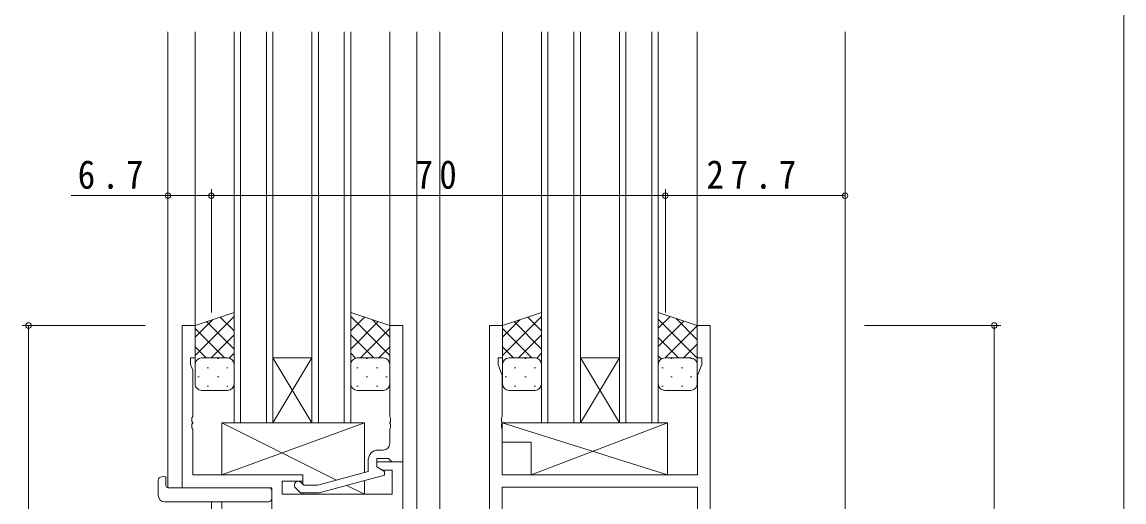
# Model space of a CAD drawing. Units: millimetres, scale not verified. Extents: x -594 to 539, y -420 to 386.
# Drawn here: x -329 to -159.1, y -9.5 to 64.5 of the extents above; entities that cross this region are included whole.
import ezdxf

# ---------------------------------------------------------------- set-up
doc = ezdxf.new("R2010")
doc.units = ezdxf.units.MM
doc.header["$LTSCALE"] = 2
for name, color, linetype, lineweight in [('0-3_YKK_11', 7, 'Continuous', 9), ('0-4_YKK_12', 2, 'Continuous', 9), ('0-5_YKK_13', 4, 'Continuous', 9), ('0-7_YKK_D', 6, 'Continuous', 9)]:
    doc.layers.add(name, color=color, linetype=linetype, lineweight=lineweight)
doc.styles.add('ＭＳ ゴシック', font='')
doc.styles.get('ＭＳ ゴシック').set_extended_font_data('MS Gothic')

msp = doc.modelspace()

# ---------------------------------------------------------------- linework, layer by layer
at = {"layer": '0-3_YKK_11'}
for p, q in [((-304.343, 17.724), (-304.343, -7.276)), ((-302.343, 17.724), (-304.343, 17.724)), ((-304.343, 17.724), (-304.343, -7.276)), ((-302.343, 17.724), (-304.343, 17.724)), ((-302.343, 12.724), (-302.343, 17.724)), ((-302.343, 12.724), (-302.343, 17.724)), ((-272.343, 17.724), (-272.343, 3.682)), ((-270.343, 17.724), (-272.343, 17.724)), ((-270.343, -3.276), (-270.343, 17.724)), ((-256.943, 17.724), (-254.943, 17.724)), ((-256.943, -73.276), (-256.943, 17.724)), ((-256.943, 17.724), (-254.943, 17.724)), ((-256.943, -73.276), (-256.943, 17.724)), ((-254.943, 17.724), (-254.943, 12.724)), ((-254.943, 17.724), (-254.943, 12.724)), ((-224.943, 17.724), (-222.943, 17.724)), ((-224.943, 12.724), (-224.943, 17.724)), ((-224.943, 17.724), (-222.943, 17.724)), ((-224.943, 12.724), (-224.943, 17.724)), ((-222.943, 17.724), (-222.943, -24.276)), ((-222.943, 17.724), (-222.943, -24.276)), ((-303.043, 12.724), (-302.343, 12.724)), ((-303.043, 11.719), (-303.043, 12.724)), ((-303.043, 12.724), (-302.343, 12.724)), ((-303.043, 11.719), (-303.043, 12.724)), ((-255.643, 12.724), (-255.643, 11.724)), ((-254.943, 12.724), (-255.643, 12.724)), ((-255.643, 12.724), (-255.643, 11.724)), ((-254.943, 12.724), (-255.643, 12.724)), ((-224.243, 12.724), (-224.943, 12.724)), ((-224.243, 12.724), (-224.943, 12.724)), ((-224.243, 11.724), (-224.243, 12.724)), ((-224.243, 11.724), (-224.243, 12.724)), ((-302.713, 10.813), (-303.043, 11.719)), ((-302.713, 10.813), (-303.043, 11.719)), ((-302.713, 3.682), (-302.713, 10.813)), ((-302.713, 3.682), (-302.713, 10.813)), ((-255.643, 11.724), (-255.013, 9.993)), ((-255.643, 11.724), (-255.013, 9.993)), ((-224.873, 9.993), (-224.243, 11.724)), ((-224.873, 9.993), (-224.243, 11.724)), ((-255.013, 9.993), (-255.013, 3.682)), ((-255.013, 9.993), (-255.013, 3.682)), ((-224.873, -5.276), (-224.873, 9.993)), ((-224.873, -5.276), (-224.873, 9.993)), ((-302.833, 3.499), (-302.713, 3.682)), ((-302.833, 3.499), (-302.713, 3.682)), ((-302.833, 2.949), (-302.833, 3.499)), ((-302.833, 2.949), (-302.833, 3.499)), ((-272.343, 3.682), (-272.223, 3.499)), ((-272.223, 3.499), (-272.223, 2.949)), ((-255.013, 3.682), (-255.133, 3.499)), ((-255.013, 3.682), (-255.133, 3.499)), ((-255.133, 3.499), (-255.133, 2.949)), ((-255.133, 3.499), (-255.133, 2.949)), ((-302.713, 2.766), (-302.833, 2.949)), ((-302.713, 2.766), (-302.833, 2.949)), ((-302.833, 2.499), (-302.713, 2.682)), ((-302.833, 2.499), (-302.713, 2.682)), ((-302.833, 1.949), (-302.833, 2.499)), ((-302.833, 1.949), (-302.833, 2.499)), ((-302.713, 1.766), (-302.833, 1.949)), ((-302.713, 1.766), (-302.833, 1.949)), ((-302.713, 2.682), (-302.713, 2.766)), ((-302.713, 2.682), (-302.713, 2.766)), ((-302.713, -5.276), (-302.713, 1.766)), ((-302.713, -5.276), (-302.713, 1.766)), ((-272.223, 2.949), (-272.343, 2.766)), ((-272.343, 2.766), (-272.343, 2.682)), ((-272.343, 2.682), (-272.223, 2.499)), ((-272.223, 1.949), (-272.343, 1.766)), ((-272.343, 1.766), (-272.343, -0.476)), ((-272.223, 2.499), (-272.223, 1.949)), ((-255.133, 2.949), (-255.013, 2.766)), ((-255.133, 2.949), (-255.013, 2.766)), ((-255.013, 2.682), (-255.133, 2.499)), ((-255.013, 2.682), (-255.133, 2.499)), ((-255.133, 2.499), (-255.133, 1.949)), ((-255.133, 2.499), (-255.133, 1.949)), ((-255.133, 1.949), (-255.013, 1.766)), ((-255.133, 1.949), (-255.013, 1.766)), ((-255.013, 2.766), (-255.013, 2.682)), ((-255.013, 2.766), (-255.013, 2.682)), ((-255.013, 1.766), (-255.013, -5.276)), ((-255.013, 1.766), (-255.013, -5.276)), ((-273.343, -1.476), (-274.143, -1.476)), ((-275.643, -2.976), (-275.643, -4.796)), ((-274.343, -2.776), (-272.543, -2.776)), ((-274.343, -4.076), (-274.343, -2.776)), ((-274.343, -3.276), (-274.343, -4.076)), ((-270.343, -3.276), (-274.343, -3.276)), ((-274.343, -3.276), (-274.343, -4.076)), ((-270.343, -3.276), (-274.343, -3.276)), ((-272.543, -2.776), (-272.343, -2.976)), ((-272.343, -2.976), (-272.043, -3.276)), ((-272.043, -3.276), (-270.343, -3.276)), ((-270.343, -73.276), (-270.343, -3.276)), ((-270.343, -73.276), (-270.343, -3.276)), ((-275.643, -4.796), (-283.404, -6.876)), ((-274.343, -4.076), (-273.477, -4.576)), ((-274.343, -4.076), (-273.477, -4.576)), ((-273.143, -4.769), (-274.343, -4.076)), ((-273.477, -4.576), (-271.973, -4.576)), ((-273.477, -4.576), (-271.973, -4.576)), ((-273.143, -5.369), (-273.143, -4.769)), ((-271.973, -4.576), (-271.973, -8.276)), ((-271.973, -4.576), (-271.973, -8.276)), ((-285.743, -5.276), (-302.713, -5.276)), ((-285.743, -5.276), (-302.713, -5.276)), ((-288.913, -6.276), (-285.743, -6.276)), ((-288.913, -8.276), (-288.913, -6.276)), ((-288.913, -6.276), (-285.743, -6.276)), ((-288.913, -8.276), (-288.913, -6.276)), ((-285.594, -6.876), (-286.019, -6.452)), ((-285.743, -6.276), (-285.743, -5.276)), ((-285.743, -6.276), (-285.743, -5.276)), ((-283.246, -8.076), (-273.143, -5.369)), ((-255.013, -5.276), (-224.873, -5.276)), ((-255.013, -5.276), (-224.873, -5.276)), ((-304.343, -7.276), (-290.543, -7.276)), ((-304.343, -7.276), (-290.543, -7.276)), ((-290.543, -7.276), (-290.543, -78.276)), ((-290.543, -7.276), (-290.543, -78.276)), ((-271.973, -8.276), (-288.913, -8.276)), ((-271.973, -8.276), (-288.913, -8.276)), ((-286.867, -7.3), (-286.092, -8.076)), ((-286.092, -8.076), (-283.246, -8.076)), ((-283.404, -6.876), (-285.594, -6.876)), ((-255.013, -7.206), (-255.013, -25.776)), ((-224.873, -7.206), (-255.013, -7.206)), ((-224.873, -7.206), (-255.013, -7.206)), ((-255.013, -7.206), (-255.013, -25.776)), ((-224.873, -7.206), (-255.013, -7.206)), ((-224.873, -7.206), (-255.013, -7.206)), ((-224.873, -22.346), (-224.873, -7.206)), ((-224.873, -22.346), (-224.873, -7.206))]:
    msp.add_line(p, q, dxfattribs=at)
for centre, radius, start, end in [((-274.143, -2.976), 1.5, 90, 179.99998), ((-273.343, -0.476), 1, 270, 359.99998), ((-286.443, -6.876), 0.6, 44.99998, 225)]:
    msp.add_arc(centre, radius, start, end, dxfattribs=at)
at = {"layer": '0-4_YKK_12'}
for p, q in [((-306.543, 62.974), (-306.543, -7.276)), ((-302.343, 62.974), (-302.343, 17.228)), ((-296.343, 2.724), (-296.343, 62.974)), ((-295.343, 62.974), (-295.343, 2.724)), ((-291.343, 2.724), (-291.343, 62.974)), ((-290.343, 62.974), (-290.343, 2.724)), ((-284.343, 2.724), (-284.343, 62.974)), ((-283.343, 62.974), (-283.343, 2.724)), ((-279.343, 2.724), (-279.343, 62.974)), ((-278.343, 62.974), (-278.343, 2.724)), ((-272.343, 62.974), (-272.343, 17.239)), ((-268.143, 62.974), (-268.143, -73.276)), ((-264.642, 62.974), (-264.642, -73.276)), ((-254.943, 62.974), (-254.943, 17.224)), ((-248.943, 2.723), (-248.943, 62.974)), ((-247.943, 62.974), (-247.943, 2.723)), ((-243.943, 2.723), (-243.943, 62.974)), ((-242.943, 62.974), (-242.943, 2.723)), ((-236.943, 2.723), (-236.943, 62.974)), ((-235.943, 62.974), (-235.943, 2.723)), ((-231.943, 2.723), (-231.943, 62.974)), ((-230.943, 62.974), (-230.943, 2.723)), ((-224.943, 62.974), (-224.943, 17.224)), ((-202.143, 62.974), (-202.143, -24.276)), ((-284.343, 2.724), (-290.343, 12.724)), ((-290.343, 2.724), (-284.343, 12.724)), ((-290.343, 12.724), (-284.343, 12.724)), ((-236.943, 2.723), (-242.943, 12.723)), ((-242.943, 2.723), (-236.943, 12.723)), ((-242.943, 12.723), (-236.943, 12.723)), ((-290.343, 2.724), (-296.343, 2.724)), ((-290.343, 2.724), (-284.343, 2.724)), ((-278.343, 2.724), (-284.343, 2.724)), ((-242.943, 2.723), (-248.943, 2.723)), ((-242.943, 2.723), (-236.943, 2.723)), ((-230.943, 2.723), (-236.943, 2.723)), ((-304.043, -7.276), (-306.543, -7.276)), ((-299.843, -9.464), (-299.843, -78.276)), ((-298.213, -9.464), (-298.213, -78.276))]:
    msp.add_line(p, q, dxfattribs=at)
at = {"layer": '0-5_YKK_13'}
for p, q in [((-296.343, 19.724), (-302.343, 17.724)), ((-302.343, 13.092), (-296.343, 19.092)), ((-296.343, 16.901), (-298.46, 19.018)), ((-296.343, 11.724), (-296.343, 19.724)), ((-278.343, 19.724), (-272.343, 17.724)), ((-278.343, 11.724), (-278.343, 19.724)), ((-272.343, 13.092), (-278.343, 19.092)), ((-278.343, 16.901), (-276.226, 19.018)), ((-248.943, 19.724), (-254.943, 17.724)), ((-254.943, 13.092), (-248.943, 19.092)), ((-248.943, 16.901), (-251.06, 19.018)), ((-248.943, 11.724), (-248.943, 19.724)), ((-230.943, 19.724), (-224.943, 17.724)), ((-230.943, 11.724), (-230.943, 19.724)), ((-230.943, 17.301), (-229.126, 19.118)), ((-224.943, 12.692), (-230.943, 18.692)), ((-224.943, 15.521), (-228.248, 18.826)), ((-302.343, 15.921), (-299.638, 18.626)), ((-302.343, 17.724), (-302.343, 11.724)), ((-297.823, 12.724), (-302.343, 17.244)), ((-296.343, 14.073), (-300.581, 18.311)), ((-278.343, 14.073), (-274.104, 18.311)), ((-276.863, 12.724), (-272.343, 17.244)), ((-272.343, 15.921), (-275.048, 18.626)), ((-272.343, 17.724), (-272.343, 11.724)), ((-254.943, 15.921), (-252.238, 18.626)), ((-254.943, 17.724), (-254.943, 11.724)), ((-250.423, 12.724), (-254.943, 17.244)), ((-248.943, 14.073), (-253.181, 18.311)), ((-230.943, 14.472), (-227.004, 18.411)), ((-229.863, 12.724), (-224.943, 17.644)), ((-224.943, 17.724), (-224.943, 11.724)), ((-299.883, 12.724), (-296.343, 16.264)), ((-274.803, 12.724), (-278.343, 16.264)), ((-252.483, 12.724), (-248.943, 16.264)), ((-227.803, 12.724), (-230.943, 15.864)), ((-300.651, 12.724), (-302.343, 14.416)), ((-274.034, 12.724), (-272.343, 14.416)), ((-253.251, 12.724), (-254.943, 14.416)), ((-227.034, 12.724), (-224.943, 14.816)), ((-301.757, 12.634), (-301.723, 12.634)), ((-301.343, 12.724), (-297.343, 12.724)), ((-301.343, 12.724), (-297.343, 12.724)), ((-298.893, 12.634), (-298.693, 12.634)), ((-297.087, 12.691), (-296.343, 13.435)), ((-277.598, 12.691), (-278.343, 13.435)), ((-273.343, 12.724), (-277.343, 12.724)), ((-273.343, 12.724), (-277.343, 12.724)), ((-275.793, 12.634), (-275.993, 12.634)), ((-272.928, 12.634), (-272.963, 12.634)), ((-254.357, 12.634), (-254.323, 12.634)), ((-253.943, 12.724), (-249.943, 12.724)), ((-253.943, 12.724), (-249.943, 12.724)), ((-251.493, 12.634), (-251.293, 12.634)), ((-249.687, 12.691), (-248.943, 13.435)), ((-230.477, 12.569), (-230.943, 13.035)), ((-225.943, 12.724), (-229.943, 12.724)), ((-225.943, 12.724), (-229.943, 12.724)), ((-228.793, 12.634), (-228.993, 12.634)), ((-225.763, 12.634), (-225.963, 12.634)), ((-224.971, 11.959), (-224.943, 11.987)), ((-302.343, 8.724), (-302.343, 11.724)), ((-300.508, 11.219), (-300.308, 11.219)), ((-297.478, 11.219), (-297.278, 11.219)), ((-296.343, 11.724), (-296.343, 8.724)), ((-278.343, 11.724), (-278.343, 8.724)), ((-277.208, 11.219), (-277.408, 11.219)), ((-274.178, 11.219), (-274.378, 11.219)), ((-272.343, 8.724), (-272.343, 11.724)), ((-254.943, 8.724), (-254.943, 11.724)), ((-253.108, 11.219), (-252.908, 11.219)), ((-250.078, 11.219), (-249.878, 11.219)), ((-248.943, 11.724), (-248.943, 8.724)), ((-230.943, 11.724), (-230.943, 8.724)), ((-230.208, 11.219), (-230.408, 11.219)), ((-227.178, 11.219), (-227.378, 11.219)), ((-224.943, 8.724), (-224.943, 11.724)), ((-301.923, 9.804), (-301.723, 9.804)), ((-298.893, 9.804), (-298.693, 9.804)), ((-275.793, 9.804), (-275.993, 9.804)), ((-272.763, 9.804), (-272.963, 9.804)), ((-254.523, 9.804), (-254.323, 9.804)), ((-251.493, 9.804), (-251.293, 9.804)), ((-228.793, 9.804), (-228.993, 9.804)), ((-225.763, 9.804), (-225.963, 9.804)), ((-297.343, 7.724), (-301.343, 7.724)), ((-300.508, 8.389), (-300.308, 8.389)), ((-297.478, 8.389), (-297.278, 8.389)), ((-277.208, 8.389), (-277.408, 8.389)), ((-277.343, 7.724), (-273.343, 7.724)), ((-274.178, 8.389), (-274.378, 8.389)), ((-249.943, 7.724), (-253.943, 7.724)), ((-253.108, 8.389), (-252.908, 8.389)), ((-250.078, 8.389), (-249.878, 8.389)), ((-230.208, 8.389), (-230.408, 8.389)), ((-229.943, 7.724), (-225.943, 7.724)), ((-227.178, 8.389), (-227.378, 8.389)), ((-298.243, 2.724), (-276.243, 2.724)), ((-298.243, -5.276), (-298.243, 2.724)), ((-280.565, -6.115), (-298.243, 2.724)), ((-298.243, -5.276), (-276.243, 2.724)), ((-276.243, 2.724), (-276.243, -4.957)), ((-229.517, 2.723), (-255.013, 2.723)), ((-250.517, -5.276), (-229.517, 2.723)), ((-229.517, 2.723), (-229.517, -5.276)), ((-250.517, -0.277), (-255.013, -0.277)), ((-250.517, -0.277), (-250.517, -5.276)), ((-308.031, -8.464), (-308.031, -6.089)), ((-307.031, -5.584), (-306.843, -5.584)), ((-306.843, -5.584), (-306.843, -6.084)), ((-306.843, -6.976), (-306.843, -6.084)), ((-285.743, -5.276), (-298.243, -5.276)), ((-285.743, -6.728), (-285.743, -5.276)), ((-276.243, -6.2), (-276.243, -8.276)), ((-229.517, -5.276), (-250.517, -5.276)), ((-306.543, -7.276), (-291.043, -7.276)), ((-290.543, -7.776), (-290.543, -8.464)), ((-290.543, -8.464), (-290.543, -8.964)), ((-285.743, -8.276), (-285.743, -8.076)), ((-276.243, -8.276), (-285.743, -8.276)), ((-276.243, -8.276), (-278.947, -6.924)), ((-307.031, -9.464), (-291.043, -9.464))]:
    msp.add_line(p, q, dxfattribs=at)
msp.add_lwpolyline([(-229.517, -5.276), (-255.013, 2.723), (-255.013, -0.277)], dxfattribs=at)
for centre, radius, start, end in [((-301.343, 11.724), 1, 89.99989, 179.99989), ((-301.343, 11.724), 1, 89.99989, 179.99989), ((-297.343, 11.724), 1, 359.99989, 89.99989), ((-297.343, 11.724), 1, 359.99989, 89.99989), ((-277.343, 11.724), 1, 90.00009, 180.00009), ((-277.343, 11.724), 1, 90.00009, 180.00009), ((-273.343, 11.724), 1, 0.00009, 90.00009), ((-273.343, 11.724), 1, 0.00009, 90.00009), ((-253.943, 11.724), 1, 89.99989, 179.99989), ((-253.943, 11.724), 1, 89.99989, 179.99989), ((-249.943, 11.724), 1, 359.99989, 89.99989), ((-249.943, 11.724), 1, 359.99989, 89.99989), ((-229.943, 11.724), 1, 90.00009, 180.00009), ((-229.943, 11.724), 1, 90.00009, 180.00009), ((-225.943, 11.724), 1, 0.00009, 90.00009), ((-225.943, 11.724), 1, 0.00009, 90.00009), ((-301.343, 8.724), 1, 179.99989, 269.99989), ((-297.343, 8.724), 1, 269.99989, 359.99989), ((-277.343, 8.724), 1, 180.00009, 270.00009), ((-273.343, 8.724), 1, 270.00009, 0.00009), ((-253.943, 8.724), 1, 179.99989, 269.99989), ((-249.943, 8.724), 1, 269.99989, 359.99989), ((-229.943, 8.724), 1, 180.00009, 270.00009), ((-225.943, 8.724), 1, 270.00009, 0.00009), ((-307.566, -6.072), 0.462, 136.9505, 182.04652), ((-307.261, -6.714), 1.153, 78.49471, 123.87698), ((-307.03, -8.464), 1, 180, 269.99493), ((-306.543, -6.976), 0.3, 180, 270), ((-291.043, -7.776), 0.5, 0, 90), ((-291.043, -8.964), 0.5, 269.99889, 0)]:
    msp.add_arc(centre, radius, start, end, dxfattribs=at)
at = {"layer": '0-7_YKK_D'}
for p, q in [((-159.145, 314.724), (-159.145, -71.276)), ((-306.543, 37.724), (-321.443, 37.724)), ((-306.543, 19.724), (-306.543, 38.724)), ((-299.843, 37.724), (-306.543, 37.724)), ((-299.843, 19.724), (-299.843, 38.724)), ((-299.843, 19.724), (-299.843, 38.724)), ((-299.843, 37.724), (-229.843, 37.724)), ((-229.843, 19.724), (-229.843, 38.724)), ((-229.843, 19.724), (-229.843, 38.724)), ((-229.843, 37.724), (-202.143, 37.724)), ((-202.143, 19.724), (-202.143, 38.724)), ((-310.031, 17.724), (-329.031, 17.724)), ((-328.031, 17.724), (-328.031, -96.276)), ((-199.143, 17.724), (-178.145, 17.724)), ((-179.145, -78.276), (-179.145, 17.724))]:
    msp.add_line(p, q, dxfattribs=at)
for centre in [(-306.543, 37.724), (-299.843, 37.724), (-299.843, 37.724), (-229.843, 37.724), (-229.843, 37.724), (-202.143, 37.724), (-328.031, 17.724), (-179.145, 17.724)]:
    msp.add_circle(centre, 0.425, dxfattribs=at)

# ---------------------------------------------------------------- texts
at = {"layer": '0-7_YKK_D', "color": 7, "char_height": 4.399, "attachment_point": 7, "style": 'ＭＳ ゴシック'}
for s, insert in [('\\T1.38;\\W0.9;6.7', (-320.443, 38.724)), ('\\T1.36;\\W0.9;70', (-268.363, 38.724)), ('\\T1.38;\\W0.9;27.7', (-223.513, 38.724))]:
    msp.add_mtext(s, dxfattribs=dict(at, insert=insert))

doc.saveas('drawing.dxf')
